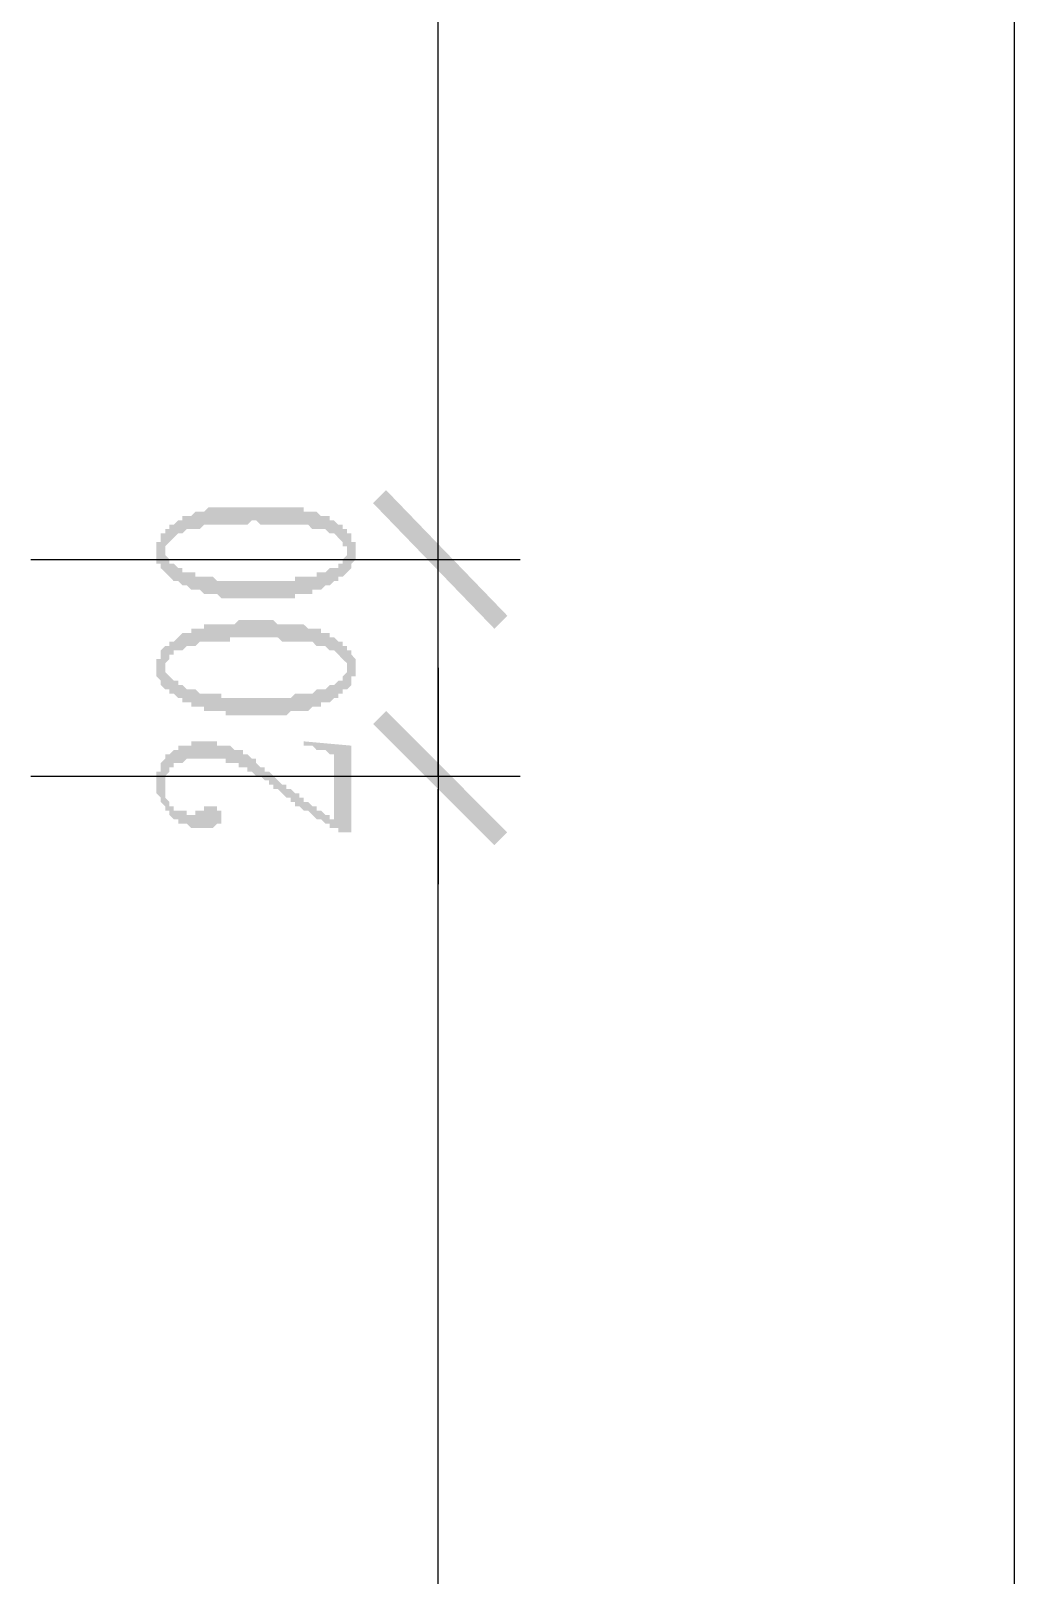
# Model space of a CAD drawing. Header units: inches. Extents: x 11 to 286, y 6 to 196.
# Drawn here: x 193.48 to 203.09, y 83.94 to 99.03 of the extents above; entities that cross this region are included whole.
import ezdxf

# ---------------------------------------------------------------- set-up
doc = ezdxf.new("R2010")
doc.units = ezdxf.units.IN
doc.header["$MEASUREMENT"] = 0
doc.layers.add('PDF_几何图形', color=7, linetype='Continuous')
doc.layers.add('PDF_实体填充', color=7, linetype='Continuous', true_color=0xffffff)

msp = doc.modelspace()

# ---------------------------------------------------------------- hatches: boundary and pattern name
at = {"layer": 'PDF_实体填充', "transparency": 33554559}
h = msp.add_hatch(color=7, dxfattribs=at)
h.paths.add_polyline_path([(198.007, 93.19), (198.134, 93.317), (196.822, 94.417)], flags=0)
h.paths.add_polyline_path([(198.134, 93.317), (196.822, 94.417), (196.949, 94.544), (198.134, 93.317)], flags=0)
h = msp.add_hatch(color=7, dxfattribs=at)
h.paths.add_polyline_path([(198.007, 93.19), (198.134, 93.317), (196.822, 94.417)], flags=0)
h.paths.add_polyline_path([(198.134, 93.317), (196.822, 94.417), (196.949, 94.544), (198.134, 93.317)], flags=0)
h = msp.add_hatch(color=7, dxfattribs=at)
h.paths.add_polyline_path([(194.79, 93.952), (194.79, 93.909), (194.79, 93.909), (194.79, 93.909), (194.832, 93.867), (194.832, 93.867), (194.832, 93.825), (194.874, 93.825), (194.874, 93.825), (194.917, 93.782), (194.917, 93.782), (194.959, 93.782), (194.959, 93.74), (195.001, 93.74), (195.044, 93.74), (195.044, 93.74), (195.086, 93.74), (195.086, 93.698), (195.128, 93.698), (195.128, 93.698), (195.171, 93.698), (195.171, 93.698), (195.213, 93.698), (195.255, 93.698), (195.255, 93.698), (195.298, 93.655), (195.34, 93.655), (195.34, 93.655), (195.382, 93.655), (195.425, 93.655), (195.425, 93.655), (195.467, 93.655), (195.509, 93.655), (195.552, 93.655), (195.552, 93.655), (195.594, 93.655), (195.636, 93.655), (195.679, 93.655), (195.679, 93.655), (195.721, 93.655), (195.763, 93.655), (195.763, 93.655), (195.806, 93.655), (195.848, 93.655), (195.89, 93.655), (195.89, 93.655), (195.933, 93.655), (195.975, 93.655), (195.975, 93.655), (196.017, 93.655), (196.06, 93.655), (196.06, 93.698), (196.102, 93.698), (196.144, 93.698), (196.144, 93.698), (196.187, 93.698), (196.187, 93.698), (196.229, 93.698), (196.271, 93.698), (196.271, 93.74), (196.314, 93.74), (196.314, 93.74), (196.314, 93.74), (196.356, 93.74), (196.398, 93.782), (196.398, 93.782), (196.441, 93.782), (196.483, 93.782), (196.483, 93.825), (196.525, 93.825), (196.525, 93.867), (196.525, 93.867), (196.525, 93.867), (196.568, 93.909), (196.568, 93.909), (196.568, 93.952), (196.568, 93.952), (196.568, 93.952), (196.568, 93.994), (196.568, 93.994), (196.525, 93.994), (196.525, 94.036), (196.525, 94.036), (196.483, 94.079), (196.483, 94.079), (196.483, 94.079), (196.441, 94.121), (196.398, 94.121), (196.398, 94.121), (196.356, 94.163), (196.314, 94.163), (196.314, 94.163), (196.271, 94.163), (196.271, 94.163), (196.229, 94.163), (196.229, 94.163), (196.187, 94.206), (196.187, 94.206), (196.144, 94.206), (196.102, 94.206), (196.102, 94.206), (196.06, 94.206), (196.06, 94.206), (196.017, 94.206), (195.975, 94.206), (195.933, 94.206), (195.933, 94.206), (195.89, 94.206), (195.848, 94.206), (195.806, 94.206), (195.806, 94.206), (195.763, 94.206), (195.721, 94.206), (195.679, 94.248), (195.679, 94.248), (195.636, 94.248), (195.594, 94.206), (195.552, 94.206), (195.552, 94.206), (195.509, 94.206), (195.467, 94.206), (195.425, 94.206), (195.425, 94.206), (195.382, 94.206), (195.34, 94.206), (195.34, 94.206), (195.298, 94.206), (195.255, 94.206), (195.255, 94.206), (195.213, 94.206), (195.213, 94.206), (195.171, 94.206), (195.128, 94.163), (195.128, 94.163), (195.086, 94.163), (195.086, 94.163), (195.044, 94.163), (195.044, 94.163), (195.044, 94.163), (195.001, 94.163), (194.959, 94.121), (194.959, 94.121), (194.917, 94.121), (194.874, 94.079), (194.874, 94.079), (194.874, 94.079), (194.832, 94.036), (194.832, 94.036), (194.832, 94.036), (194.79, 93.994), (194.79, 93.994), (194.79, 93.952), (194.79, 93.952), (194.79, 93.952), (194.79, 93.952)], flags=0)
h.paths.add_polyline_path([(196.652, 93.952), (196.652, 93.909), (196.652, 93.909), (196.652, 93.867), (196.652, 93.867), (196.61, 93.825), (196.61, 93.825), (196.61, 93.825), (196.61, 93.782), (196.61, 93.782), (196.568, 93.74), (196.568, 93.74), (196.525, 93.698), (196.525, 93.698), (196.483, 93.698), (196.483, 93.655), (196.441, 93.655), (196.441, 93.655), (196.398, 93.613), (196.398, 93.613), (196.356, 93.613), (196.356, 93.613), (196.314, 93.571), (196.314, 93.571), (196.271, 93.571), (196.271, 93.571), (196.229, 93.571), (196.229, 93.528), (196.187, 93.528), (196.187, 93.528), (196.144, 93.528), (196.102, 93.528), (196.102, 93.528), (196.06, 93.528), (196.06, 93.486), (196.017, 93.486), (195.975, 93.486), (195.975, 93.486), (195.933, 93.486), (195.89, 93.486), (195.848, 93.486), (195.848, 93.486), (195.806, 93.486), (195.763, 93.486), (195.721, 93.486), (195.679, 93.486), (195.679, 93.486), (195.636, 93.486), (195.594, 93.486), (195.594, 93.486), (195.552, 93.486), (195.509, 93.486), (195.467, 93.486), (195.467, 93.486), (195.425, 93.486), (195.382, 93.486), (195.382, 93.486), (195.34, 93.486), (195.298, 93.528), (195.298, 93.528), (195.255, 93.528), (195.213, 93.528), (195.213, 93.528), (195.171, 93.528), (195.171, 93.528), (195.128, 93.571), (195.086, 93.571), (195.086, 93.571), (195.044, 93.571), (195.044, 93.571), (195.001, 93.613), (195.001, 93.613), (194.959, 93.613), (194.959, 93.613), (194.917, 93.655), (194.917, 93.655), (194.874, 93.655), (194.832, 93.698), (194.832, 93.698), (194.832, 93.698), (194.79, 93.74), (194.79, 93.74), (194.747, 93.782), (194.747, 93.782), (194.747, 93.825), (194.747, 93.825), (194.705, 93.825), (194.705, 93.867), (194.705, 93.867), (194.705, 93.909), (194.705, 93.909), (194.705, 93.952), (194.705, 93.952), (194.705, 93.994), (194.705, 93.994), (194.705, 94.036), (194.747, 94.036), (194.747, 94.079), (194.747, 94.079), (194.747, 94.121), (194.747, 94.121), (194.79, 94.121), (194.79, 94.163), (194.832, 94.163), (194.832, 94.206), (194.874, 94.206), (194.874, 94.206), (194.917, 94.248), (194.917, 94.248), (194.959, 94.248), (194.959, 94.29), (195.001, 94.29), (195.001, 94.29), (195.044, 94.29), (195.044, 94.29), (195.086, 94.333), (195.086, 94.333), (195.128, 94.333), (195.128, 94.333), (195.171, 94.333), (195.171, 94.333), (195.213, 94.375), (195.255, 94.375), (195.255, 94.375), (195.298, 94.375), (195.34, 94.375), (195.34, 94.375), (195.382, 94.375), (195.425, 94.375), (195.425, 94.375), (195.467, 94.375), (195.509, 94.375), (195.552, 94.375), (195.552, 94.375), (195.594, 94.375), (195.636, 94.375), (195.679, 94.375), (195.679, 94.375), (195.721, 94.375), (195.721, 94.375), (195.763, 94.375), (195.806, 94.375), (195.848, 94.375), (195.89, 94.375), (195.89, 94.375), (195.933, 94.375), (195.975, 94.375), (195.975, 94.375), (196.017, 94.375), (196.06, 94.375), (196.06, 94.375), (196.102, 94.375), (196.144, 94.375), (196.144, 94.333), (196.187, 94.333), (196.187, 94.333), (196.229, 94.333), (196.271, 94.333), (196.271, 94.333), (196.314, 94.29), (196.314, 94.29), (196.356, 94.29), (196.356, 94.29), (196.398, 94.29), (196.398, 94.29), (196.398, 94.248), (196.441, 94.248), (196.441, 94.248), (196.483, 94.206), (196.525, 94.206), (196.525, 94.163), (196.525, 94.163), (196.568, 94.163), (196.568, 94.121), (196.61, 94.121), (196.61, 94.079), (196.61, 94.079), (196.61, 94.036), (196.652, 94.036), (196.652, 94.036), (196.652, 93.994), (196.652, 93.994), (196.652, 93.952), (196.652, 93.952), (196.652, 93.952), (196.652, 93.952)], flags=0)
h = msp.add_hatch(color=7, dxfattribs=at)
h.paths.add_polyline_path([(194.79, 92.809), (194.79, 92.809), (194.79, 92.766), (194.79, 92.766), (194.832, 92.724), (194.832, 92.724), (194.832, 92.724), (194.874, 92.682), (194.874, 92.682), (194.917, 92.682), (194.917, 92.639), (194.959, 92.639), (194.959, 92.639), (195.001, 92.597), (195.044, 92.597), (195.044, 92.597), (195.086, 92.597), (195.086, 92.597), (195.128, 92.555), (195.128, 92.555), (195.171, 92.555), (195.171, 92.555), (195.213, 92.555), (195.255, 92.555), (195.255, 92.555), (195.298, 92.555), (195.34, 92.555), (195.34, 92.512), (195.382, 92.512), (195.425, 92.512), (195.425, 92.512), (195.467, 92.512), (195.509, 92.512), (195.552, 92.512), (195.552, 92.512), (195.594, 92.512), (195.636, 92.512), (195.679, 92.512), (195.679, 92.512), (195.721, 92.512), (195.763, 92.512), (195.763, 92.512), (195.806, 92.512), (195.848, 92.512), (195.89, 92.512), (195.89, 92.512), (195.933, 92.512), (195.975, 92.512), (195.975, 92.512), (196.017, 92.512), (196.06, 92.555), (196.06, 92.555), (196.102, 92.555), (196.144, 92.555), (196.144, 92.555), (196.187, 92.555), (196.187, 92.555), (196.229, 92.555), (196.271, 92.597), (196.271, 92.597), (196.314, 92.597), (196.314, 92.597), (196.314, 92.597), (196.356, 92.597), (196.398, 92.639), (196.398, 92.639), (196.441, 92.639), (196.483, 92.682), (196.483, 92.682), (196.525, 92.682), (196.525, 92.724), (196.525, 92.724), (196.525, 92.724), (196.568, 92.766), (196.568, 92.766), (196.568, 92.809), (196.568, 92.809), (196.568, 92.809), (196.568, 92.851), (196.568, 92.851), (196.525, 92.893), (196.525, 92.893), (196.525, 92.893), (196.483, 92.936), (196.483, 92.936), (196.483, 92.936), (196.441, 92.978), (196.398, 92.978), (196.398, 92.978), (196.356, 93.02), (196.314, 93.02), (196.314, 93.02), (196.271, 93.02), (196.271, 93.02), (196.229, 93.063), (196.229, 93.063), (196.187, 93.063), (196.187, 93.063), (196.144, 93.063), (196.102, 93.063), (196.102, 93.063), (196.06, 93.063), (196.06, 93.063), (196.017, 93.063), (195.975, 93.063), (195.933, 93.063), (195.933, 93.063), (195.89, 93.105), (195.848, 93.105), (195.806, 93.105), (195.806, 93.105), (195.763, 93.105), (195.721, 93.105), (195.679, 93.105), (195.679, 93.105), (195.636, 93.105), (195.594, 93.105), (195.552, 93.105), (195.552, 93.105), (195.509, 93.105), (195.467, 93.105), (195.425, 93.105), (195.425, 93.063), (195.382, 93.063), (195.34, 93.063), (195.34, 93.063), (195.298, 93.063), (195.255, 93.063), (195.255, 93.063), (195.213, 93.063), (195.213, 93.063), (195.171, 93.063), (195.128, 93.063), (195.128, 93.063), (195.086, 93.02), (195.086, 93.02), (195.044, 93.02), (195.044, 93.02), (195.044, 93.02), (195.001, 93.02), (194.959, 92.978), (194.959, 92.978), (194.917, 92.978), (194.874, 92.978), (194.874, 92.936), (194.874, 92.936), (194.832, 92.936), (194.832, 92.893), (194.832, 92.893), (194.79, 92.851), (194.79, 92.851), (194.79, 92.809), (194.79, 92.809), (194.79, 92.809), (194.79, 92.809)], flags=0)
h.paths.add_polyline_path([(196.652, 92.809), (196.652, 92.766), (196.652, 92.766), (196.652, 92.724), (196.652, 92.724), (196.61, 92.724), (196.61, 92.682), (196.61, 92.682), (196.61, 92.639), (196.61, 92.639), (196.568, 92.597), (196.568, 92.597), (196.525, 92.597), (196.525, 92.555), (196.483, 92.555), (196.483, 92.512), (196.441, 92.512), (196.441, 92.512), (196.398, 92.47), (196.398, 92.47), (196.356, 92.47), (196.356, 92.47), (196.314, 92.47), (196.314, 92.428), (196.271, 92.428), (196.271, 92.428), (196.229, 92.428), (196.229, 92.428), (196.187, 92.385), (196.187, 92.385), (196.144, 92.385), (196.102, 92.385), (196.102, 92.385), (196.06, 92.385), (196.06, 92.385), (196.017, 92.385), (195.975, 92.343), (195.975, 92.343), (195.933, 92.343), (195.89, 92.343), (195.848, 92.343), (195.848, 92.343), (195.806, 92.343), (195.763, 92.343), (195.721, 92.343), (195.679, 92.343), (195.679, 92.343), (195.636, 92.343), (195.594, 92.343), (195.594, 92.343), (195.552, 92.343), (195.509, 92.343), (195.467, 92.343), (195.467, 92.343), (195.425, 92.343), (195.382, 92.343), (195.382, 92.385), (195.34, 92.385), (195.298, 92.385), (195.298, 92.385), (195.255, 92.385), (195.213, 92.385), (195.213, 92.385), (195.171, 92.385), (195.171, 92.428), (195.128, 92.428), (195.086, 92.428), (195.086, 92.428), (195.044, 92.428), (195.044, 92.47), (195.001, 92.47), (195.001, 92.47), (194.959, 92.47), (194.959, 92.512), (194.917, 92.512), (194.917, 92.512), (194.874, 92.555), (194.832, 92.555), (194.832, 92.555), (194.832, 92.597), (194.79, 92.597), (194.79, 92.597), (194.747, 92.639), (194.747, 92.639), (194.747, 92.682), (194.747, 92.682), (194.705, 92.724), (194.705, 92.724), (194.705, 92.766), (194.705, 92.766), (194.705, 92.766), (194.705, 92.809), (194.705, 92.809), (194.705, 92.851), (194.705, 92.851), (194.705, 92.893), (194.747, 92.893), (194.747, 92.936), (194.747, 92.936), (194.747, 92.978), (194.747, 92.978), (194.79, 93.02), (194.79, 93.02), (194.832, 93.02), (194.832, 93.063), (194.874, 93.063), (194.874, 93.063), (194.917, 93.105), (194.917, 93.105), (194.959, 93.147), (194.959, 93.147), (195.001, 93.147), (195.001, 93.147), (195.044, 93.147), (195.044, 93.19), (195.086, 93.19), (195.086, 93.19), (195.128, 93.19), (195.128, 93.19), (195.171, 93.19), (195.171, 93.232), (195.213, 93.232), (195.255, 93.232), (195.255, 93.232), (195.298, 93.232), (195.34, 93.232), (195.34, 93.232), (195.382, 93.232), (195.425, 93.232), (195.425, 93.232), (195.467, 93.232), (195.509, 93.274), (195.552, 93.274), (195.552, 93.274), (195.594, 93.274), (195.636, 93.274), (195.679, 93.274), (195.679, 93.274), (195.721, 93.274), (195.721, 93.274), (195.763, 93.274), (195.806, 93.274), (195.848, 93.274), (195.89, 93.232), (195.89, 93.232), (195.933, 93.232), (195.975, 93.232), (195.975, 93.232), (196.017, 93.232), (196.06, 93.232), (196.06, 93.232), (196.102, 93.232), (196.144, 93.232), (196.144, 93.232), (196.187, 93.19), (196.187, 93.19), (196.229, 93.19), (196.271, 93.19), (196.271, 93.19), (196.314, 93.19), (196.314, 93.147), (196.356, 93.147), (196.356, 93.147), (196.398, 93.147), (196.398, 93.147), (196.398, 93.105), (196.441, 93.105), (196.441, 93.105), (196.483, 93.063), (196.525, 93.063), (196.525, 93.063), (196.525, 93.02), (196.568, 93.02), (196.568, 92.978), (196.61, 92.978), (196.61, 92.978), (196.61, 92.936), (196.61, 92.936), (196.652, 92.893), (196.652, 92.893), (196.652, 92.851), (196.652, 92.851), (196.652, 92.809), (196.652, 92.809), (196.652, 92.809), (196.652, 92.809)], flags=0)
h = msp.add_hatch(color=7, dxfattribs=at)
h.paths.add_polyline_path([(196.949, 92.385), (196.822, 92.258), (198.134, 91.2)], flags=0)
h.paths.add_polyline_path([(196.822, 92.258), (198.134, 91.2), (198.007, 91.073), (196.822, 92.258)], flags=0)
h = msp.add_hatch(color=7, dxfattribs=at)
h.paths.add_polyline_path([(196.949, 92.385), (196.822, 92.258), (198.134, 91.2)], flags=0)
h.paths.add_polyline_path([(196.822, 92.258), (198.134, 91.2), (198.007, 91.073), (196.822, 92.258)], flags=0)
msp.add_hatch(color=7, dxfattribs=at).paths.add_polyline_path([(195.213, 91.92), (195.171, 91.92), (195.128, 91.92), (195.086, 91.92), (195.044, 91.92), (195.001, 91.92), (194.959, 91.877), (194.917, 91.877), (194.874, 91.877), (194.874, 91.835), (194.832, 91.835), (194.832, 91.793), (194.79, 91.75), (194.79, 91.708), (194.79, 91.666), (194.79, 91.623), (194.79, 91.581), (194.79, 91.539), (194.832, 91.496), (194.832, 91.454), (194.874, 91.454), (194.874, 91.412), (194.917, 91.412), (194.959, 91.412), (195.001, 91.412), (195.001, 91.369), (195.044, 91.369), (195.086, 91.369), (195.086, 91.412), (195.128, 91.412), (195.171, 91.412), (195.171, 91.454), (195.213, 91.454), (195.255, 91.454), (195.298, 91.454), (195.298, 91.412), (195.34, 91.412), (195.34, 91.369), (195.34, 91.327), (195.34, 91.285), (195.298, 91.285), (195.255, 91.242), (195.213, 91.242), (195.171, 91.242), (195.128, 91.242), (195.086, 91.242), (195.044, 91.242), (195.001, 91.285), (194.959, 91.285), (194.917, 91.285), (194.917, 91.327), (194.874, 91.327), (194.832, 91.369), (194.832, 91.412), (194.79, 91.412), (194.79, 91.454), (194.747, 91.496), (194.747, 91.539), (194.705, 91.581), (194.705, 91.623), (194.705, 91.666), (194.705, 91.708), (194.705, 91.75), (194.705, 91.793), (194.747, 91.793), (194.747, 91.835), (194.747, 91.877), (194.79, 91.92), (194.79, 91.962), (194.832, 91.962), (194.874, 92.004), (194.917, 92.004), (194.917, 92.047), (194.959, 92.047), (195.001, 92.047), (195.044, 92.047), (195.044, 92.089), (195.086, 92.089), (195.128, 92.089), (195.171, 92.089), (195.213, 92.089), (195.255, 92.089), (195.298, 92.089), (195.298, 92.047), (195.34, 92.047), (195.382, 92.047), (195.425, 92.047), (195.467, 92.004), (195.509, 92.004), (195.552, 92.004), (195.552, 91.962), (195.594, 91.962), (195.636, 91.92), (195.679, 91.92), (195.679, 91.877), (195.721, 91.835), (195.763, 91.835), (195.763, 91.793), (195.806, 91.793), (195.848, 91.75), (195.89, 91.708), (195.933, 91.666), (195.975, 91.666), (195.975, 91.623), (196.017, 91.623), (196.06, 91.581), (196.102, 91.581), (196.102, 91.539), (196.144, 91.539), (196.144, 91.496), (196.187, 91.496), (196.229, 91.454), (196.271, 91.454), (196.271, 91.412), (196.314, 91.412), (196.356, 91.369), (196.398, 91.369), (196.398, 91.327), (196.441, 91.327), (196.441, 91.835), (196.441, 91.877), (196.441, 91.92), (196.441, 91.962), (196.398, 91.962), (196.356, 92.004), (196.314, 92.004), (196.271, 92.004), (196.229, 92.047), (196.187, 92.047), (196.144, 92.047), (196.144, 92.089), (196.61, 92.047), (196.61, 91.2), (196.483, 91.2), (196.483, 91.242), (196.441, 91.242), (196.398, 91.242), (196.398, 91.285), (196.356, 91.285), (196.314, 91.327), (196.271, 91.327), (196.229, 91.369), (196.187, 91.412), (196.144, 91.412), (196.102, 91.454), (196.06, 91.454), (196.06, 91.496), (196.017, 91.496), (196.017, 91.539), (195.975, 91.539), (195.933, 91.581), (195.89, 91.623), (195.848, 91.623), (195.848, 91.666), (195.806, 91.666), (195.806, 91.708), (195.763, 91.708), (195.721, 91.75), (195.679, 91.75), (195.636, 91.793), (195.594, 91.793), (195.594, 91.835), (195.552, 91.835), (195.509, 91.835), (195.509, 91.877), (195.467, 91.877), (195.425, 91.877), (195.382, 91.877), (195.382, 91.92), (195.34, 91.92), (195.298, 91.92), (195.255, 91.92)], flags=0)

# ---------------------------------------------------------------- linework, layer by layer
at = {"layer": 'PDF_几何图形'}
for p, q in [((203.087, 163.886), (203.087, 53.82)), ((197.457, 93.994), (197.457, 109.742)), ((197.457, 92.809), (197.457, 94.925)), ((197.457, 92.809), (197.457, 94.925)), ((197.457, 93.994), (197.457, 94.121)), ((193.477, 93.867), (198.261, 93.867)), ((193.477, 93.867), (198.261, 93.867)), ((197.457, 91.75), (197.457, 93.867)), ((197.457, 92.809), (197.457, 90.692)), ((197.457, 92.809), (197.457, 90.692)), ((193.477, 91.75), (198.261, 91.75)), ((193.477, 91.75), (198.261, 91.75)), ((197.457, 70.668), (197.457, 91.623)), ((197.457, 91.623), (197.457, 91.496))]:
    msp.add_line(p, q, dxfattribs=at)

doc.saveas('drawing.dxf')
